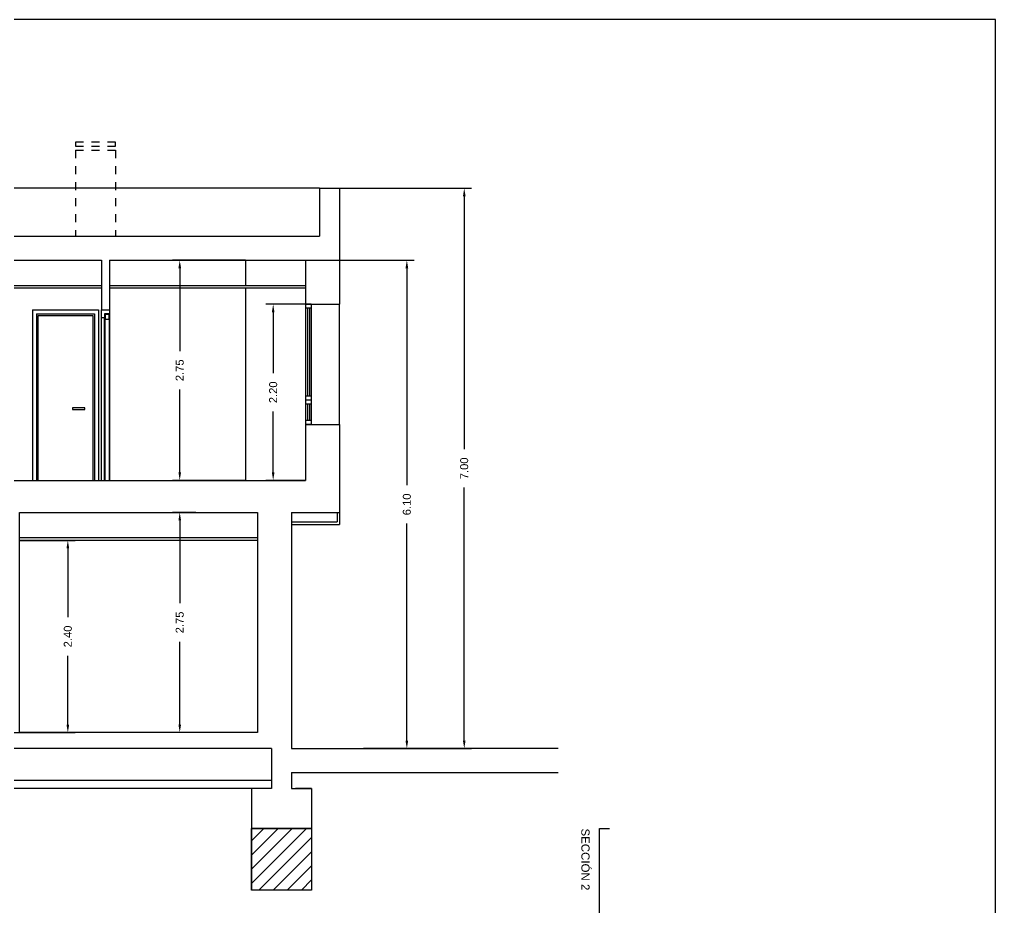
# Model space of a CAD drawing. Header units: millimetres. Extents: x 441156 to 441653, y 4514887 to 4515266.
# Drawn here: x 441485.47 to 441497.66, y 4515206.72 to 4515217.81 of the extents above; entities that cross this region are included whole.
import ezdxf

# ---------------------------------------------------------------- set-up
doc = ezdxf.new("R2010")
doc.units = ezdxf.units.MM
doc.linetypes.add('CONTINUA', pattern=[0])
doc.linetypes.add('RAYITAS', pattern=[0.375, 0.25, -0.125])
for name, color, linetype in [('01_alzado', 5, 'CONTINUA'), ('01_cotas', 254, 'Continuous'), ('01_proyección', 4, 'RAYITAS'), ('01_seccion', 7, 'CONTINUA'), ('01_textos', 7, 'Continuous')]:
    doc.layers.add(name, color=color, linetype=linetype)
doc.layers.add('01_cartela', color=6, linetype='Continuous', plot=False)
doc.styles.add('Estilo1', font='swissel.ttf')
doc.styles.add('NIEVES2', font='sanss___.ttf')
doc.styles.add('ROMANS', font='romans')
doc.dimstyles.new('DECIMAL-50', dxfattribs={"dimtxt": 0.08, "dimasz": 0.15, "dimexe": 0.09, "dimexo": 0, "dimgap": 0.09, "dimtad": 0, "dimzin": 0, "dimdsep": 46, "dimtxsty": 'ROMANS', "dimcen": 0.09, "dimclrt": 6, "dimadec": 0, "dimazin": 0, "dimtfac": 1.38, "dimtix": 1, "dimtofl": 0, "dimtmove": 2, "dimatfit": 3, "dimldrblk": 'OBLIQUE', "dimfxl": 1, "dimtolj": 1, "dimtzin": 0, "dimarcsym": 0})

# ---------------------------------------------------------------- blocks, each defined once
blk = doc.blocks.new('*D175')
at = {"layer": '01_cotas', "color": 0, "linetype": 'CONTINUA', "lineweight": -2, "transparency": 16777216}
for p, q in [((441488.291, 4515214.806), (441487.378, 4515214.806)), ((441488.291, 4515212.056), (441487.378, 4515212.056))]:
    blk.add_line(p, q, dxfattribs=at)
at = {"layer": '01_cotas', "color": 0, "lineweight": -2, "transparency": 16777216}
for p, q in [((441487.468, 4515214.706), (441487.468, 4515213.671)), ((441487.468, 4515212.156), (441487.468, 4515213.191))]:
    blk.add_line(p, q, dxfattribs=at)
at = {"layer": '01_cotas', "color": 0, "transparency": 16777216}
for points in [[(441487.452, 4515214.706), (441487.485, 4515214.706), (441487.468, 4515214.806)], [(441487.452, 4515212.156), (441487.485, 4515212.156), (441487.468, 4515212.056)]]:
    blk.add_solid(points, dxfattribs=at)
at = {"layer": '01_cotas', "color": 7, "transparency": 16777216, "insert": (441487.468, 4515213.431), "char_height": 0.1, "attachment_point": 5, "rotation": 90, "style": 'Estilo1'}
blk.add_mtext('\\A1;2.75', dxfattribs=at)
blk = doc.blocks.new('*D177')
at = {"layer": '01_cotas', "color": 0, "linetype": 'CONTINUA', "lineweight": -2, "transparency": 16777216}
for p, q in [((441485.466, 4515211.306), (441486.16, 4515211.306)), ((441485.366, 4515208.906), (441486.16, 4515208.906))]:
    blk.add_line(p, q, dxfattribs=at)
at = {"layer": '01_cotas', "color": 0, "lineweight": -2, "transparency": 16777216}
for p, q in [((441486.07, 4515211.206), (441486.07, 4515210.346)), ((441486.07, 4515209.006), (441486.07, 4515209.866))]:
    blk.add_line(p, q, dxfattribs=at)
at = {"layer": '01_cotas', "color": 0, "transparency": 16777216}
for points in [[(441486.053, 4515211.206), (441486.087, 4515211.206), (441486.07, 4515211.306)], [(441486.053, 4515209.006), (441486.087, 4515209.006), (441486.07, 4515208.906)]]:
    blk.add_solid(points, dxfattribs=at)
at = {"layer": '01_cotas', "color": 7, "transparency": 16777216, "insert": (441486.07, 4515210.106), "char_height": 0.1, "attachment_point": 5, "rotation": 90, "style": 'Estilo1'}
blk.add_mtext('\\A1;2.40', dxfattribs=at)
blk = doc.blocks.new('*D179')
at = {"layer": '01_cotas', "color": 0, "linetype": 'CONTINUA', "lineweight": -2, "transparency": 16777216}
for p, q in [((441489.041, 4515214.256), (441488.546, 4515214.256)), ((441489.041, 4515212.056), (441488.546, 4515212.056))]:
    blk.add_line(p, q, dxfattribs=at)
at = {"layer": '01_cotas', "color": 0, "lineweight": -2, "transparency": 16777216}
for p, q in [((441488.636, 4515214.156), (441488.636, 4515213.396)), ((441488.636, 4515212.156), (441488.636, 4515212.916))]:
    blk.add_line(p, q, dxfattribs=at)
at = {"layer": '01_cotas', "color": 0, "transparency": 16777216}
for points in [[(441488.619, 4515214.156), (441488.652, 4515214.156), (441488.636, 4515214.256)], [(441488.619, 4515212.156), (441488.652, 4515212.156), (441488.636, 4515212.056)]]:
    blk.add_solid(points, dxfattribs=at)
at = {"layer": '01_cotas', "color": 7, "transparency": 16777216, "insert": (441488.636, 4515213.156), "char_height": 0.1, "attachment_point": 5, "rotation": 90, "style": 'Estilo1'}
blk.add_mtext('\\A1;2.20', dxfattribs=at)
blk = doc.blocks.new('*D181')
at = {"layer": '01_cotas', "color": 0, "linetype": 'CONTINUA', "lineweight": -2, "transparency": 16777216}
for p, q in [((441489.466, 4515215.706), (441491.113, 4515215.706)), ((441489.766, 4515208.706), (441491.113, 4515208.706))]:
    blk.add_line(p, q, dxfattribs=at)
at = {"layer": '01_cotas', "color": 0, "lineweight": -2, "transparency": 16777216}
for p, q in [((441491.023, 4515215.606), (441491.023, 4515212.446)), ((441491.023, 4515208.806), (441491.023, 4515211.966))]:
    blk.add_line(p, q, dxfattribs=at)
at = {"layer": '01_cotas', "color": 0, "transparency": 16777216}
for points in [[(441491.007, 4515215.606), (441491.04, 4515215.606), (441491.023, 4515215.706)], [(441491.007, 4515208.806), (441491.04, 4515208.806), (441491.023, 4515208.706)]]:
    blk.add_solid(points, dxfattribs=at)
at = {"layer": '01_cotas', "color": 7, "transparency": 16777216, "insert": (441491.023, 4515212.206), "char_height": 0.1, "attachment_point": 5, "rotation": 90, "style": 'Estilo1'}
blk.add_mtext('\\A1;7.00', dxfattribs=at)
blk = doc.blocks.new('*D182')
at = {"layer": '01_cotas', "color": 0, "linetype": 'CONTINUA', "lineweight": -2, "transparency": 16777216}
for p, q in [((441489.041, 4515214.806), (441490.396, 4515214.806)), ((441489.766, 4515208.706), (441490.396, 4515208.706))]:
    blk.add_line(p, q, dxfattribs=at)
at = {"layer": '01_cotas', "color": 0, "lineweight": -2, "transparency": 16777216}
for p, q in [((441490.306, 4515214.706), (441490.306, 4515211.996)), ((441490.306, 4515208.806), (441490.306, 4515211.516))]:
    blk.add_line(p, q, dxfattribs=at)
at = {"layer": '01_cotas', "color": 0, "transparency": 16777216}
for points in [[(441490.289, 4515214.706), (441490.323, 4515214.706), (441490.306, 4515214.806)], [(441490.289, 4515208.806), (441490.323, 4515208.806), (441490.306, 4515208.706)]]:
    blk.add_solid(points, dxfattribs=at)
at = {"layer": '01_cotas', "color": 7, "transparency": 16777216, "insert": (441490.306, 4515211.756), "char_height": 0.1, "attachment_point": 5, "rotation": 90, "style": 'Estilo1'}
blk.add_mtext('\\A1;6.10', dxfattribs=at)
blk = doc.blocks.new('*D880')
at = {"layer": '01_cotas', "color": 0, "linetype": 'CONTINUA', "lineweight": -2, "transparency": 16777216}
for p, q in [((441487.671, 4515211.656), (441487.378, 4515211.656)), ((441487.671, 4515208.906), (441487.378, 4515208.906))]:
    blk.add_line(p, q, dxfattribs=at)
at = {"layer": '01_cotas', "color": 0, "lineweight": -2, "transparency": 16777216}
for p, q in [((441487.468, 4515211.556), (441487.468, 4515210.521)), ((441487.468, 4515209.006), (441487.468, 4515210.041))]:
    blk.add_line(p, q, dxfattribs=at)
at = {"layer": '01_cotas', "color": 0, "transparency": 16777216}
for points in [[(441487.452, 4515211.556), (441487.485, 4515211.556), (441487.468, 4515211.656)], [(441487.452, 4515209.006), (441487.485, 4515209.006), (441487.468, 4515208.906)]]:
    blk.add_solid(points, dxfattribs=at)
at = {"layer": '01_cotas', "color": 7, "transparency": 16777216, "insert": (441487.468, 4515210.281), "char_height": 0.1, "attachment_point": 5, "rotation": 90, "style": 'Estilo1'}
blk.add_mtext('\\A1;2.75', dxfattribs=at)

msp = doc.modelspace()

# ---------------------------------------------------------------- hatches: boundary and pattern name
at = {"layer": '01_alzado', "linetype": 'CONTINUA'}
h = msp.add_hatch(dxfattribs=at)
h.set_pattern_fill('ANSI31', color=2)
h.set_pattern_definition([(45, (439191.20943, 4515158.64079), (-0.0883883476, 0.0883883476), [])])
h.paths.add_polyline_path([(441488.366, 4515206.936), (441489.116, 4515206.936), (441489.116, 4515207.706), (441488.366, 4515207.706)])

# ---------------------------------------------------------------- linework, layer by layer
at = {"layer": '01_alzado', "color": 2, "linetype": 'CONTINUA'}
for p, q in [((441489.216, 4515215.706, 0), (441481.016, 4515215.706, 0)), ((441488.291, 4515214.806, 0), (441488.291, 4515214.486, 0)), ((441488.291, 4515214.456, 0), (441488.291, 4515212.056, 0)), ((441485.629, 4515214.186, 0), (441486.454, 4515214.186, 0)), ((441485.629, 4515214.186, 0), (441485.629, 4515212.056, 0)), ((441486.454, 4515214.186, 0), (441486.454, 4515212.056, 0)), ((441489.041, 4515214.256, 0), (441489.041, 4515212.756, 0)), ((441489.111, 4515214.256, 0), (441489.041, 4515214.256, 0)), ((441489.111, 4515214.256, 0), (441489.041, 4515214.256, 0)), ((441489.111, 4515214.206, 0), (441489.041, 4515214.206, 0)), ((441489.064, 4515214.206, 0), (441489.064, 4515213.106, 0)), ((441489.088, 4515214.206, 0), (441489.088, 4515213.106, 0)), ((441489.111, 4515214.256, 0), (441489.111, 4515212.756, 0)), ((441489.466, 4515212.756, 0), (441489.466, 4515214.256, 0)), ((441485.679, 4515214.136, 0), (441485.679, 4515212.056, 0)), ((441485.679, 4515214.136, 0), (441486.404, 4515214.136, 0)), ((441485.699, 4515212.056, 0), (441485.699, 4515214.114, 0)), ((441485.699, 4515214.114, 0), (441486.384, 4515214.114, 0)), ((441486.384, 4515214.114, 0), (441486.384, 4515212.056, 0)), ((441486.404, 4515214.136, 0), (441486.404, 4515212.056, 0)), ((441489.111, 4515213.106, 0), (441489.041, 4515213.106, 0)), ((441489.111, 4515213.056, 0), (441489.041, 4515213.056, 0)), ((441489.111, 4515213.006, 0), (441489.041, 4515213.006, 0)), ((441489.064, 4515213.006, 0), (441489.064, 4515212.805, 0)), ((441489.088, 4515213.006, 0), (441489.088, 4515212.805, 0)), ((441489.111, 4515212.805, 0), (441489.041, 4515212.805, 0)), ((441489.111, 4515212.755, 0), (441489.041, 4515212.755, 0)), ((441488.616, 4515208.306, 0), (441481.141, 4515208.306, 0)), ((441488.366, 4515208.206, 0), (441481.391, 4515208.206, 0)), ((441488.366, 4515207.706, 0), (441488.366, 4515206.936, 0)), ((441489.116, 4515207.706, 0), (441489.116, 4515206.936, 0)), ((441489.116, 4515206.936, 0), (441488.366, 4515206.936, 0))]:
    msp.add_line(p, q, dxfattribs=at)
at = {"layer": '01_alzado', "color": 2}
for p, q in [((441486.491, 4515214.486, 0), (441481.166, 4515214.486, 0)), ((441486.491, 4515214.456, 0), (441481.166, 4515214.456, 0)), ((441489.041, 4515214.486, 0), (441486.591, 4515214.486, 0)), ((441489.041, 4515214.456, 0), (441486.591, 4515214.456, 0)), ((441486.491, 4515214.086, 0), (441486.491, 4515214.186, 0)), ((441486.591, 4515214.186, 0), (441486.591, 4515214.136, 0)), ((441486.53, 4515214.086, 0), (441486.491, 4515214.086, 0)), ((441486.491, 4515212.056, 0), (441486.491, 4515214.086, 0)), ((441486.591, 4515214.136, 0), (441486.53, 4515214.136, 0)), ((441486.53, 4515214.136, 0), (441486.53, 4515214.086, 0)), ((441486.53, 4515212.056, 0), (441486.53, 4515214.086, 0)), ((441486.536, 4515212.056, 0), (441486.536, 4515214.071, 0)), ((441486.586, 4515214.071, 0), (441486.586, 4515212.056, 0)), ((441486.591, 4515214.136, 0), (441486.591, 4515212.056, 0)), ((441489.436, 4515211.656, 0), (441489.436, 4515211.536, 0)), ((441489.466, 4515211.656, 0), (441489.466, 4515211.506, 0)), ((441488.866, 4515211.536, 0), (441489.436, 4515211.536, 0)), ((441488.866, 4515211.506, 0), (441489.466, 4515211.506, 0)), ((441488.441, 4515211.336, 0), (441485.466, 4515211.336, 0)), ((441488.441, 4515211.306, 0), (441485.466, 4515211.306, 0))]:
    msp.add_line(p, q, dxfattribs=at)
at = {"layer": '01_alzado', "color": 2, "elevation": 0}
msp.add_lwpolyline([(441486.536, 4515214.129), (441486.536, 4515214.071), (441486.586, 4515214.071), (441486.586, 4515214.129)], close=True, dxfattribs=at)
at = {"layer": '01_alzado', "color": 2, "linetype": 'CONTINUA', "elevation": 0}
for points in [[(441486.284, 4515212.943), (441486.284, 4515212.961), (441486.128, 4515212.961), (441486.128, 4515212.943)], [(441488.366, 4515207.706), (441489.116, 4515207.706), (441489.116, 4515206.936), (441488.366, 4515206.936)]]:
    msp.add_lwpolyline(points, close=True, dxfattribs=at)
at = {"layer": '01_cartela', "color": 1}
msp.add_lwpolyline([(441467.023, 4515217.813), (441467.023, 4515196.278), (441497.661, 4515196.278), (441497.661, 4515217.813)], close=True, dxfattribs=at)
at = {"layer": '01_proyección', "color": 120, "ltscale": 0.25}
for p, q in [((441486.166, 4515216.182, 0), (441486.666, 4515216.182, 0)), ((441486.166, 4515216.182, 0), (441486.166, 4515215.106, 0)), ((441486.666, 4515216.182, 0), (441486.666, 4515215.106, 0))]:
    msp.add_line(p, q, dxfattribs=at)
at = {"layer": '01_proyección', "color": 120, "ltscale": 0.25, "elevation": 0}
msp.add_lwpolyline([(441486.666, 4515216.28), (441486.166, 4515216.28), (441486.166, 4515216.231), (441486.666, 4515216.231)], close=True, dxfattribs=at)
at = {"layer": '01_seccion'}
for p, q in [((441489.216, 4515215.706, 0), (441489.216, 4515215.106, 0)), ((441489.216, 4515215.706, 0), (441489.466, 4515215.706, 0)), ((441489.466, 4515215.706, 0), (441489.466, 4515214.256, 0)), ((441481.016, 4515215.106, 0), (441489.216, 4515215.106, 0)), ((441481.166, 4515214.806, 0), (441486.491, 4515214.806, 0)), ((441486.491, 4515214.806, 0), (441486.491, 4515214.186, 0)), ((441486.591, 4515214.806, 0), (441489.041, 4515214.806, 0)), ((441486.591, 4515214.806, 0), (441486.591, 4515214.186, 0)), ((441489.041, 4515214.806, 0), (441489.041, 4515214.256, 0)), ((441486.491, 4515214.186, 0), (441486.591, 4515214.186, 0)), ((441489.041, 4515214.256, 0), (441489.466, 4515214.256, 0)), ((441489.041, 4515212.755, 0), (441489.041, 4515212.056, 0)), ((441489.041, 4515212.755, 0), (441489.466, 4515212.755, 0)), ((441489.466, 4515212.755, 0), (441489.466, 4515211.606, 0)), ((441483.416, 4515212.056, 0), (441489.041, 4515212.056, 0)), ((441485.466, 4515211.656, 0), (441488.441, 4515211.656, 0)), ((441485.466, 4515208.906, 0), (441485.466, 4515211.656, 0)), ((441488.441, 4515211.656, 0), (441488.441, 4515208.906, 0)), ((441488.866, 4515211.656, 0), (441488.866, 4515208.706, 0)), ((441488.866, 4515211.656, 0), (441489.466, 4515211.656, 0)), ((441488.441, 4515208.906, 0), (441485.466, 4515208.906, 0)), ((441488.616, 4515208.706, 0), (441481.141, 4515208.706, 0)), ((441488.616, 4515208.706, 0), (441488.616, 4515208.206, 0)), ((441488.866, 4515208.706, 0), (441489.766, 4515208.706, 0)), ((441492.195, 4515208.706, 0), (441489.766, 4515208.706, 0)), ((441488.866, 4515208.406, 0), (441488.866, 4515208.206, 0)), ((441488.866, 4515208.406, 0), (441492.195, 4515208.406, 0)), ((441488.566, 4515208.206, 0), (441488.366, 4515208.206, 0)), ((441488.366, 4515208.206, 0), (441488.366, 4515207.706, 0)), ((441488.616, 4515208.206, 0), (441488.366, 4515208.206, 0)), ((441488.866, 4515208.206, 0), (441489.116, 4515208.206, 0)), ((441489.116, 4515208.206, 0), (441488.916, 4515208.206, 0)), ((441489.116, 4515208.206, 0), (441489.116, 4515207.706, 0)), ((441489.116, 4515207.706, 0), (441488.366, 4515207.706, 0)), ((441492.715, 4515202.418), (441492.715, 4515207.707)), ((441492.715, 4515207.707), (441492.84, 4515207.707))]:
    msp.add_line(p, q, dxfattribs=at)

# ---------------------------------------------------------------- texts
at = {"layer": '01_textos', "insert": (441492.485, 4515207.707), "char_height": 0.10256, "width": 5.45594, "attachment_point": 7, "rotation": 270, "style": 'NIEVES2'}
msp.add_mtext('\\pt1.3674;SECCIÓN 2', dxfattribs=at)

# ---------------------------------------------------------------- dimensions: what is measured, and where the dimension line sits
at = {"layer": '01_cotas'}
for base, p1, p2, picture, middle in [((441491.023, 4515208.706), (441489.466, 4515215.706, 0), (441489.766, 4515208.706, 0), '*D181', (441491.023, 4515212.206)), ((441487.468, 4515212.056), (441488.291, 4515214.806, 0), (441488.291, 4515212.056, 0), '*D175', (441487.468, 4515213.431)), ((441490.306, 4515208.706), (441489.041, 4515214.806, 0), (441489.766, 4515208.706, 0), '*D182', (441490.306, 4515211.756)), ((441488.636, 4515212.056), (441489.041, 4515214.256, 0), (441489.041, 4515212.056, 0), '*D179', (441488.636, 4515213.156)), ((441487.468, 4515208.906), (441487.671, 4515211.656, 0), (441487.671, 4515208.906, 0), '*D880', (441487.468, 4515210.281)), ((441486.07, 4515208.906), (441485.466, 4515211.306, 0), (441485.366, 4515208.906, 0), '*D177', (441486.07, 4515210.106))]:
    dim = msp.add_linear_dim(base=base, p1=p1, p2=p2, angle=90, dimstyle='DECIMAL-50', override={"dimtxt": 0.1, "dimasz": 0.1, "dimtxsty": 'Estilo1', "dimsah": 1, "dimclrt": 7, "dimfxl": 0.09, "dimarcsym": 2}, dxfattribs=at)
    dim.commit()
    dim.dimension.update_dxf_attribs({"geometry": picture, "text_midpoint": middle})

doc.saveas('drawing.dxf')
